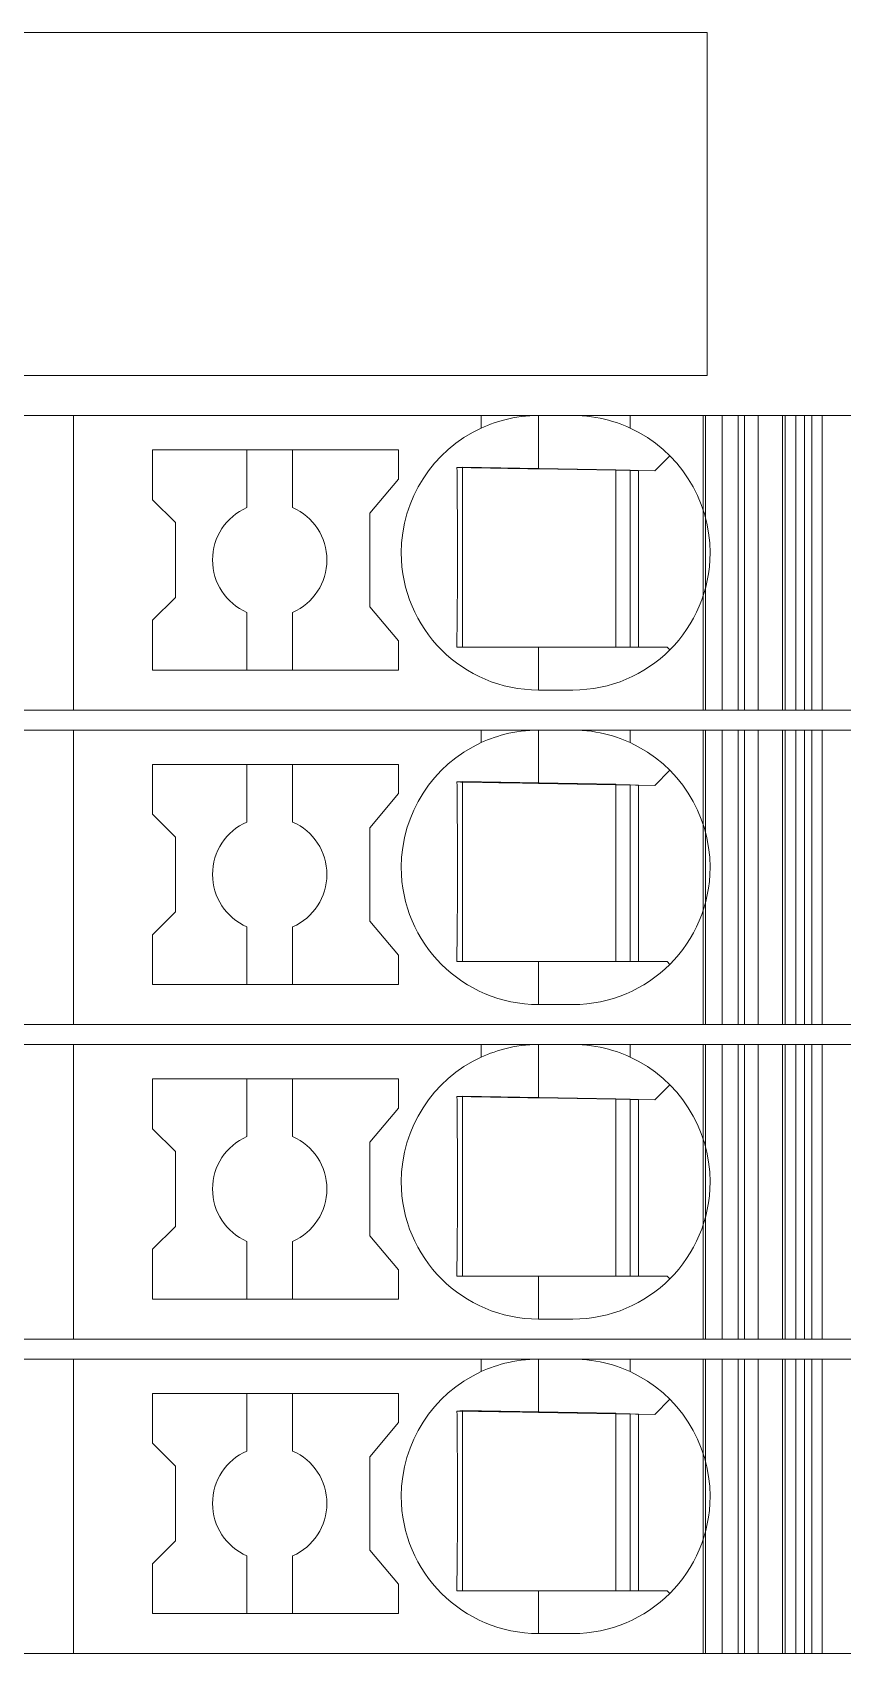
# Model space of a CAD drawing. Header units: millimetres. Extents: x 0 to 1680, y 0 to 1188.
# Drawn here: x 912.2 to 926.37, y 517.85 to 546.2 of the extents above; entities that cross this region are included whole.
import ezdxf
from ezdxf.enums import TextEntityAlignment as Align

# ---------------------------------------------------------------- set-up
doc = ezdxf.new("R2010")
doc.units = ezdxf.units.MM
for name, color, linetype, lineweight in [('EPLAN100', 7, 'Continuous', 13), ('EPLAN309', 5, 'Continuous', 5), ('EPLAN493', 5, 'Continuous', 5), ('MAIN-1', 7, 'Continuous', 5), ('MAIN-2', 7, 'Continuous', 5)]:
    doc.layers.add(name, color=color, linetype=linetype, lineweight=lineweight)
doc.styles.add('Tahoma', font='')
doc.styles.get('Tahoma').set_extended_font_data('Tahoma')

# ---------------------------------------------------------------- blocks, each defined once
blk = doc.blocks.new('EPLSYM_LibrarySPECIAL_Symbol12_Variant0_Placement8')
at = {"layer": 'EPLAN309', "lineweight": 13, "ltscale": 16}
blk.add_lwpolyline([(0, -5.15), (68.15, -5.15), (68.15, 0), (0, 0)], close=True, dxfattribs=at)
at = {"layer": 'EPLAN493', "color": 5, "style": 'Tahoma'}
blk.add_attdef('17_20450', text='', height=2.3478, dxfattribs=at).set_placement((0, -21.83478), align=Align.MIDDLE_RIGHT)
blk = doc.blocks.new('EPLSYM_LibrarySPECIAL_Symbol12_Variant0_Placement8_1')
at = {"layer": 'EPLAN309', "lineweight": 13, "ltscale": 16}
blk.add_lwpolyline([(0, -5.15), (68.15, -5.15), (68.15, 0), (0, 0)], close=True, dxfattribs=at)
at = {"layer": 'EPLAN493', "color": 5, "style": 'Tahoma'}
blk.add_attdef('17_20450', text='', height=2.3478, dxfattribs=at).set_placement((0, -21.83478), align=Align.MIDDLE_RIGHT)
blk = doc.blocks.new('EPLSYM_LibrarySPECIAL_Symbol12_Variant0_Placement8_2')
at = {"layer": 'EPLAN309', "lineweight": 13, "ltscale": 16}
blk.add_lwpolyline([(0, -5.15), (68.15, -5.15), (68.15, 0), (0, 0)], close=True, dxfattribs=at)
at = {"layer": 'EPLAN493', "color": 5, "style": 'Tahoma'}
blk.add_attdef('17_20450', text='', height=2.3478, dxfattribs=at).set_placement((0, -21.83478), align=Align.MIDDLE_RIGHT)
blk = doc.blocks.new('EPLSYM_LibrarySPECIAL_Symbol12_Variant0_Placement8_3')
at = {"layer": 'EPLAN309', "lineweight": 13, "ltscale": 16}
blk.add_lwpolyline([(0, -5.15), (68.15, -5.15), (68.15, 0), (0, 0)], close=True, dxfattribs=at)
at = {"layer": 'EPLAN493', "color": 5, "style": 'Tahoma'}
blk.add_attdef('17_20450', text='', height=2.3478, dxfattribs=at).set_placement((0, -21.83478), align=Align.MIDDLE_RIGHT)

msp = doc.modelspace()

# ---------------------------------------------------------------- linework, layer by layer
at = {"layer": 'EPLAN100', "lineweight": 0, "ltscale": 6}
msp.add_lwpolyline([(886, 540.2), (924, 540.2), (924, 546.2), (886, 546.2)], close=True, dxfattribs=at)
at = {"layer": 'MAIN-1'}
for p, q in [((912.919, 539.5), (912.2, 539.5)), ((920.05, 539.5), (912.919, 539.5)), ((912.919, 539.5), (912.919, 534.35)), ((920.05, 539.5), (921.05, 539.5)), ((920.05, 539.282), (920.05, 539.5)), ((920.102, 539.305), (920.05, 539.282)), ((920.156, 539.327), (920.102, 539.305)), ((920.213, 539.349), (920.156, 539.327)), ((920.272, 539.37), (920.213, 539.349)), ((920.333, 539.39), (920.272, 539.37)), ((920.397, 539.409), (920.333, 539.39)), ((920.463, 539.427), (920.397, 539.409)), ((920.531, 539.443), (920.463, 539.427)), ((920.601, 539.458), (920.531, 539.443)), ((920.673, 539.47), (920.601, 539.458)), ((920.746, 539.481), (920.673, 539.47)), ((920.821, 539.489), (920.746, 539.481)), ((920.897, 539.495), (920.821, 539.489)), ((920.973, 539.499), (920.897, 539.495)), ((921.05, 539.5), (920.973, 539.499)), ((921.05, 538.568), (921.05, 539.5)), ((921.05, 539.5), (921.65, 539.5)), ((921.65, 539.5), (921.732, 539.499)), ((922.65, 539.5), (921.65, 539.5)), ((921.732, 539.499), (921.814, 539.494)), ((921.814, 539.494), (921.896, 539.487)), ((921.896, 539.487), (921.975, 539.478)), ((921.975, 539.478), (922.053, 539.466)), ((922.053, 539.466), (922.13, 539.452)), ((922.13, 539.452), (922.204, 539.435)), ((922.204, 539.435), (922.275, 539.417)), ((922.275, 539.417), (922.345, 539.397)), ((922.345, 539.397), (922.411, 539.376)), ((922.411, 539.376), (922.475, 539.354)), ((922.475, 539.354), (922.536, 539.331)), ((922.536, 539.331), (922.594, 539.306)), ((922.594, 539.306), (922.65, 539.282)), ((922.65, 539.5), (925.704, 539.5)), ((922.65, 539.282), (922.65, 539.5)), ((925.832, 539.5), (925.704, 539.5)), ((925.704, 534.35), (925.704, 539.5)), ((925.832, 539.5), (926.367, 539.5)), ((925.832, 534.35), (925.832, 539.5)), ((914.3, 538.9), (914.3, 538.029)), ((914.3, 538.9), (918.6, 538.9)), ((915.95, 538.9), (915.95, 537.892)), ((916.75, 537.892), (916.75, 538.9)), ((918.6, 538.389), (918.6, 538.9)), ((923.083, 538.533), (923.347, 538.797)), ((918.1, 537.793), (918.6, 538.389)), ((919.624, 538.592), (919.625, 538.522)), ((919.685, 538.591), (919.624, 538.592)), ((919.625, 538.522), (919.625, 538.45)), ((919.625, 538.45), (919.626, 538.377)), ((919.626, 538.377), (919.627, 538.303)), ((919.746, 538.59), (919.685, 538.591)), ((919.721, 538.591), (919.721, 535.45)), ((919.809, 538.589), (919.746, 538.59)), ((919.873, 538.588), (919.809, 538.589)), ((919.937, 538.587), (919.873, 538.588)), ((920.003, 538.586), (919.937, 538.587)), ((920.071, 538.585), (920.003, 538.586)), ((920.14, 538.584), (920.071, 538.585)), ((920.21, 538.582), (920.14, 538.584)), ((920.283, 538.581), (920.21, 538.582)), ((920.358, 538.58), (920.283, 538.581)), ((920.435, 538.579), (920.358, 538.58)), ((920.514, 538.577), (920.435, 538.579)), ((920.597, 538.576), (920.514, 538.577)), ((920.682, 538.575), (920.597, 538.576)), ((920.771, 538.573), (920.682, 538.575)), ((920.862, 538.571), (920.771, 538.573)), ((920.955, 538.57), (920.862, 538.571)), ((921.05, 538.568), (920.955, 538.57)), ((921.05, 538.568), (923.083, 538.533)), ((922.4, 538.545), (922.4, 535.45)), ((922.65, 535.45), (922.65, 538.54)), ((922.8, 538.538), (922.8, 535.45)), ((919.627, 538.303), (919.628, 538.227)), ((919.628, 538.227), (919.628, 538.149)), ((919.628, 538.149), (919.629, 538.07)), ((914.7, 537.629), (914.3, 538.029)), ((919.629, 538.07), (919.63, 537.988)), ((919.63, 537.988), (919.63, 537.904)), ((919.63, 537.904), (919.631, 537.817)), ((919.631, 537.817), (919.631, 537.726)), ((914.7, 537.629), (914.7, 536.321)), ((918.1, 537.793), (918.1, 536.157)), ((919.631, 537.726), (919.632, 537.632)), ((919.632, 537.632), (919.633, 537.534)), ((919.633, 537.534), (919.633, 537.431)), ((919.633, 537.431), (919.633, 537.324)), ((919.633, 537.324), (919.633, 537.213)), ((919.633, 537.213), (919.634, 537.1)), ((919.634, 537.1), (919.633, 536.979)), ((919.633, 536.979), (919.633, 536.861)), ((919.633, 536.747), (919.632, 536.638)), ((919.633, 536.861), (919.633, 536.747)), ((919.632, 536.534), (919.631, 536.434)), ((919.631, 536.434), (919.631, 536.339)), ((919.632, 536.638), (919.632, 536.534)), ((914.7, 536.321), (914.3, 535.921)), ((918.1, 536.157), (918.6, 535.561)), ((919.629, 536.159), (919.628, 536.073)), ((919.63, 536.248), (919.629, 536.159)), ((919.631, 536.339), (919.63, 536.248)), ((914.3, 535.921), (914.3, 535.05)), ((915.95, 536.058), (915.95, 535.05)), ((916.75, 536.058), (916.75, 535.05)), ((919.626, 535.829), (919.625, 535.75)), ((919.627, 535.908), (919.626, 535.829)), ((919.628, 535.99), (919.627, 535.908)), ((919.628, 536.073), (919.628, 535.99)), ((918.6, 535.05), (918.6, 535.561)), ((919.624, 535.598), (919.623, 535.524)), ((919.625, 535.75), (919.624, 535.674)), ((919.624, 535.674), (919.624, 535.598)), ((919.623, 535.524), (919.622, 535.45)), ((919.622, 535.45), (919.683, 535.45)), ((919.683, 535.45), (919.746, 535.45)), ((919.746, 535.45), (919.809, 535.45)), ((919.809, 535.45), (919.873, 535.45)), ((919.873, 535.45), (919.939, 535.45)), ((919.939, 535.45), (920.005, 535.45)), ((920.005, 535.45), (920.074, 535.45)), ((920.074, 535.45), (920.144, 535.45)), ((920.144, 535.45), (920.215, 535.45)), ((920.215, 535.45), (920.289, 535.45)), ((920.289, 535.45), (920.364, 535.45)), ((920.364, 535.45), (920.442, 535.45)), ((920.442, 535.45), (920.522, 535.45)), ((920.522, 535.45), (920.605, 535.45)), ((920.605, 535.45), (920.69, 535.45)), ((920.69, 535.45), (920.778, 535.45)), ((920.778, 535.45), (920.867, 535.45)), ((920.867, 535.45), (920.958, 535.45)), ((920.958, 535.45), (921.05, 535.45)), ((921.05, 535.45), (923.3, 535.45)), ((921.05, 535.45), (921.05, 534.7)), ((923.347, 535.403), (923.3, 535.45)), ((918.6, 535.05), (914.3, 535.05)), ((921.65, 534.7), (921.05, 534.7)), ((912.919, 534.35), (912.2, 534.35)), ((912.919, 534.35), (925.704, 534.35)), ((924.544, 534.35), (924.544, 534.35)), ((924.65, 534.35), (924.65, 534.35)), ((925.832, 534.35), (925.704, 534.35)), ((925.832, 534.35), (926.367, 534.35)), ((912.919, 534), (912.2, 534)), ((920.05, 534), (912.919, 534)), ((912.919, 534), (912.919, 528.85)), ((920.05, 534), (921.05, 534)), ((920.05, 533.782), (920.05, 534)), ((920.213, 533.849), (920.156, 533.827)), ((920.272, 533.87), (920.213, 533.849)), ((920.333, 533.89), (920.272, 533.87)), ((920.397, 533.909), (920.333, 533.89)), ((920.463, 533.927), (920.397, 533.909)), ((920.531, 533.943), (920.463, 533.927)), ((920.601, 533.958), (920.531, 533.943)), ((920.673, 533.97), (920.601, 533.958)), ((920.746, 533.981), (920.673, 533.97)), ((920.821, 533.989), (920.746, 533.981)), ((920.897, 533.995), (920.821, 533.989)), ((920.973, 533.999), (920.897, 533.995)), ((921.05, 534), (920.973, 533.999)), ((921.05, 533.068), (921.05, 534)), ((921.05, 534), (921.65, 534)), ((921.65, 534), (921.732, 533.999)), ((922.65, 534), (921.65, 534)), ((921.732, 533.999), (921.814, 533.994)), ((921.814, 533.994), (921.896, 533.987)), ((921.896, 533.987), (921.975, 533.978)), ((921.975, 533.978), (922.053, 533.966)), ((922.053, 533.966), (922.13, 533.952)), ((922.13, 533.952), (922.204, 533.935)), ((922.204, 533.935), (922.275, 533.917)), ((922.275, 533.917), (922.345, 533.897)), ((922.345, 533.897), (922.411, 533.876)), ((922.411, 533.876), (922.475, 533.854)), ((922.475, 533.854), (922.536, 533.831)), ((922.536, 533.831), (922.594, 533.806)), ((922.65, 534), (925.704, 534)), ((922.65, 533.782), (922.65, 534)), ((925.832, 534), (925.704, 534)), ((925.704, 528.85), (925.704, 534)), ((925.832, 534), (926.367, 534)), ((925.832, 528.85), (925.832, 534)), ((920.102, 533.805), (920.05, 533.782)), ((920.156, 533.827), (920.102, 533.805)), ((922.594, 533.806), (922.65, 533.782)), ((914.3, 533.4), (914.3, 532.529)), ((914.3, 533.4), (918.6, 533.4)), ((915.95, 533.4), (915.95, 532.392)), ((916.75, 532.392), (916.75, 533.4)), ((918.6, 532.889), (918.6, 533.4)), ((923.083, 533.033), (923.347, 533.297)), ((919.624, 533.092), (919.625, 533.022)), ((919.685, 533.091), (919.624, 533.092)), ((919.625, 533.022), (919.625, 532.95)), ((919.746, 533.09), (919.685, 533.091)), ((919.721, 533.091), (919.721, 529.95)), ((919.809, 533.089), (919.746, 533.09)), ((919.873, 533.088), (919.809, 533.089)), ((919.937, 533.087), (919.873, 533.088)), ((920.003, 533.086), (919.937, 533.087)), ((920.071, 533.085), (920.003, 533.086)), ((920.14, 533.084), (920.071, 533.085)), ((920.21, 533.082), (920.14, 533.084)), ((920.283, 533.081), (920.21, 533.082)), ((920.358, 533.08), (920.283, 533.081)), ((920.435, 533.079), (920.358, 533.08)), ((920.514, 533.077), (920.435, 533.079)), ((920.597, 533.076), (920.514, 533.077)), ((920.682, 533.075), (920.597, 533.076)), ((920.771, 533.073), (920.682, 533.075)), ((920.862, 533.071), (920.771, 533.073)), ((920.955, 533.07), (920.862, 533.071)), ((921.05, 533.068), (920.955, 533.07)), ((921.05, 533.068), (923.083, 533.033)), ((922.4, 533.045), (922.4, 529.95)), ((922.65, 529.95), (922.65, 533.04)), ((922.8, 533.038), (922.8, 529.95)), ((918.1, 532.293), (918.6, 532.889)), ((919.625, 532.95), (919.626, 532.877)), ((919.626, 532.877), (919.627, 532.803)), ((919.627, 532.803), (919.628, 532.727)), ((919.628, 532.727), (919.628, 532.649)), ((914.7, 532.129), (914.3, 532.529)), ((919.628, 532.649), (919.629, 532.57)), ((919.629, 532.57), (919.63, 532.488)), ((919.63, 532.488), (919.63, 532.404)), ((918.1, 532.293), (918.1, 530.657)), ((919.63, 532.404), (919.631, 532.317)), ((919.631, 532.317), (919.631, 532.226)), ((919.631, 532.226), (919.632, 532.132)), ((919.632, 532.132), (919.633, 532.034)), ((914.7, 532.129), (914.7, 530.821)), ((919.633, 532.034), (919.633, 531.931)), ((919.633, 531.931), (919.633, 531.824)), ((919.633, 531.824), (919.633, 531.713)), ((919.633, 531.713), (919.634, 531.6)), ((919.634, 531.6), (919.633, 531.479)), ((919.633, 531.479), (919.633, 531.361)), ((919.633, 531.361), (919.633, 531.247)), ((919.632, 531.034), (919.631, 530.934)), ((919.633, 531.247), (919.632, 531.138)), ((919.632, 531.138), (919.632, 531.034)), ((914.7, 530.821), (914.3, 530.421)), ((919.63, 530.748), (919.629, 530.659)), ((919.631, 530.839), (919.63, 530.748)), ((919.631, 530.934), (919.631, 530.839)), ((915.95, 530.558), (915.95, 529.55)), ((916.75, 530.558), (916.75, 529.55)), ((918.1, 530.657), (918.6, 530.061)), ((919.628, 530.49), (919.627, 530.408)), ((919.629, 530.659), (919.628, 530.573)), ((919.628, 530.573), (919.628, 530.49)), ((914.3, 530.421), (914.3, 529.55)), ((919.625, 530.25), (919.624, 530.174)), ((919.624, 530.174), (919.624, 530.098)), ((919.626, 530.329), (919.625, 530.25)), ((919.627, 530.408), (919.626, 530.329)), ((918.6, 529.55), (918.6, 530.061)), ((919.623, 530.024), (919.622, 529.95)), ((919.622, 529.95), (919.683, 529.95)), ((919.624, 530.098), (919.623, 530.024)), ((919.683, 529.95), (919.746, 529.95)), ((919.746, 529.95), (919.809, 529.95)), ((919.809, 529.95), (919.873, 529.95)), ((919.873, 529.95), (919.939, 529.95)), ((919.939, 529.95), (920.005, 529.95)), ((920.005, 529.95), (920.074, 529.95)), ((920.074, 529.95), (920.144, 529.95)), ((920.144, 529.95), (920.215, 529.95)), ((920.215, 529.95), (920.289, 529.95)), ((920.289, 529.95), (920.364, 529.95)), ((920.364, 529.95), (920.442, 529.95)), ((920.442, 529.95), (920.522, 529.95)), ((920.522, 529.95), (920.605, 529.95)), ((920.605, 529.95), (920.69, 529.95)), ((920.69, 529.95), (920.778, 529.95)), ((920.778, 529.95), (920.867, 529.95)), ((920.867, 529.95), (920.958, 529.95)), ((920.958, 529.95), (921.05, 529.95)), ((921.05, 529.95), (923.3, 529.95)), ((921.05, 529.95), (921.05, 529.2)), ((923.347, 529.903), (923.3, 529.95)), ((918.6, 529.55), (914.3, 529.55)), ((921.65, 529.2), (921.05, 529.2)), ((912.919, 528.85), (912.2, 528.85)), ((912.919, 528.85), (925.704, 528.85)), ((924.544, 528.85), (924.544, 528.85)), ((924.65, 528.85), (924.65, 528.85)), ((925.832, 528.85), (925.704, 528.85)), ((925.832, 528.85), (926.367, 528.85)), ((912.919, 528.5), (912.2, 528.5)), ((920.05, 528.5), (912.919, 528.5)), ((912.919, 528.5), (912.919, 523.35)), ((920.05, 528.5), (921.05, 528.5)), ((920.05, 528.282), (920.05, 528.5)), ((920.601, 528.458), (920.531, 528.443)), ((920.673, 528.47), (920.601, 528.458)), ((920.746, 528.481), (920.673, 528.47)), ((920.821, 528.489), (920.746, 528.481)), ((920.897, 528.495), (920.821, 528.489)), ((920.973, 528.499), (920.897, 528.495)), ((921.05, 528.5), (920.973, 528.499)), ((921.05, 527.568), (921.05, 528.5)), ((921.05, 528.5), (921.65, 528.5)), ((921.65, 528.5), (921.732, 528.499)), ((922.65, 528.5), (921.65, 528.5)), ((921.732, 528.499), (921.814, 528.494)), ((921.814, 528.494), (921.896, 528.487)), ((921.896, 528.487), (921.975, 528.478)), ((921.975, 528.478), (922.053, 528.466)), ((922.053, 528.466), (922.13, 528.452)), ((922.13, 528.452), (922.204, 528.435)), ((922.65, 528.5), (925.704, 528.5)), ((922.65, 528.282), (922.65, 528.5)), ((925.832, 528.5), (925.704, 528.5)), ((925.704, 523.35), (925.704, 528.5)), ((925.832, 528.5), (926.367, 528.5)), ((925.832, 523.35), (925.832, 528.5)), ((920.102, 528.305), (920.05, 528.282)), ((920.156, 528.327), (920.102, 528.305)), ((920.213, 528.349), (920.156, 528.327)), ((920.272, 528.37), (920.213, 528.349)), ((920.333, 528.39), (920.272, 528.37)), ((920.397, 528.409), (920.333, 528.39)), ((920.463, 528.427), (920.397, 528.409)), ((920.531, 528.443), (920.463, 528.427)), ((922.204, 528.435), (922.275, 528.417)), ((922.275, 528.417), (922.345, 528.397)), ((922.345, 528.397), (922.411, 528.376)), ((922.411, 528.376), (922.475, 528.354)), ((922.475, 528.354), (922.536, 528.331)), ((922.536, 528.331), (922.594, 528.306)), ((922.594, 528.306), (922.65, 528.282)), ((914.3, 527.9), (914.3, 527.029)), ((914.3, 527.9), (918.6, 527.9)), ((915.95, 527.9), (915.95, 526.892)), ((916.75, 526.892), (916.75, 527.9)), ((918.6, 527.389), (918.6, 527.9)), ((923.083, 527.533), (923.347, 527.797)), ((918.1, 526.793), (918.6, 527.389)), ((919.624, 527.592), (919.625, 527.522)), ((919.685, 527.591), (919.624, 527.592)), ((919.625, 527.522), (919.625, 527.45)), ((919.625, 527.45), (919.626, 527.377)), ((919.626, 527.377), (919.627, 527.303)), ((919.746, 527.59), (919.685, 527.591)), ((919.721, 527.591), (919.721, 524.45)), ((919.809, 527.589), (919.746, 527.59)), ((919.873, 527.588), (919.809, 527.589)), ((919.937, 527.587), (919.873, 527.588)), ((920.003, 527.586), (919.937, 527.587)), ((920.071, 527.585), (920.003, 527.586)), ((920.14, 527.584), (920.071, 527.585)), ((920.21, 527.582), (920.14, 527.584)), ((920.283, 527.581), (920.21, 527.582)), ((920.358, 527.58), (920.283, 527.581)), ((920.435, 527.579), (920.358, 527.58)), ((920.514, 527.577), (920.435, 527.579)), ((920.597, 527.576), (920.514, 527.577)), ((920.682, 527.575), (920.597, 527.576)), ((920.771, 527.573), (920.682, 527.575)), ((920.862, 527.571), (920.771, 527.573)), ((920.955, 527.57), (920.862, 527.571)), ((921.05, 527.568), (920.955, 527.57)), ((921.05, 527.568), (923.083, 527.533)), ((922.4, 527.545), (922.4, 524.45)), ((922.65, 524.45), (922.65, 527.54)), ((922.8, 527.538), (922.8, 524.45)), ((914.7, 526.629), (914.3, 527.029)), ((919.627, 527.303), (919.628, 527.227)), ((919.628, 527.227), (919.628, 527.149)), ((919.628, 527.149), (919.629, 527.07)), ((919.629, 527.07), (919.63, 526.988)), ((918.1, 526.793), (918.1, 525.157)), ((919.63, 526.988), (919.63, 526.904)), ((919.63, 526.904), (919.631, 526.817)), ((919.631, 526.817), (919.631, 526.726)), ((914.7, 526.629), (914.7, 525.321)), ((919.631, 526.726), (919.632, 526.632)), ((919.632, 526.632), (919.633, 526.534)), ((919.633, 526.534), (919.633, 526.431)), ((919.633, 526.431), (919.633, 526.324)), ((919.633, 526.324), (919.633, 526.213)), ((919.633, 526.213), (919.634, 526.1)), ((919.634, 526.1), (919.633, 525.979)), ((919.633, 525.979), (919.633, 525.861)), ((919.633, 525.747), (919.632, 525.638)), ((919.632, 525.638), (919.632, 525.534)), ((919.633, 525.861), (919.633, 525.747)), ((919.631, 525.339), (919.63, 525.248)), ((919.632, 525.534), (919.631, 525.434)), ((919.631, 525.434), (919.631, 525.339)), ((914.7, 525.321), (914.3, 524.921)), ((915.95, 525.058), (915.95, 524.05)), ((916.75, 525.058), (916.75, 524.05)), ((918.1, 525.157), (918.6, 524.561)), ((919.629, 525.159), (919.628, 525.073)), ((919.628, 525.073), (919.628, 524.99)), ((919.63, 525.248), (919.629, 525.159)), ((914.3, 524.921), (914.3, 524.05)), ((919.626, 524.829), (919.625, 524.75)), ((919.627, 524.908), (919.626, 524.829)), ((919.628, 524.99), (919.627, 524.908)), ((918.6, 524.05), (918.6, 524.561)), ((919.623, 524.524), (919.622, 524.45)), ((919.624, 524.598), (919.623, 524.524)), ((919.625, 524.75), (919.624, 524.674)), ((919.624, 524.674), (919.624, 524.598)), ((919.622, 524.45), (919.683, 524.45)), ((919.683, 524.45), (919.746, 524.45)), ((919.746, 524.45), (919.809, 524.45)), ((919.809, 524.45), (919.873, 524.45)), ((919.873, 524.45), (919.939, 524.45)), ((919.939, 524.45), (920.005, 524.45)), ((920.005, 524.45), (920.074, 524.45)), ((920.074, 524.45), (920.144, 524.45)), ((920.144, 524.45), (920.215, 524.45)), ((920.215, 524.45), (920.289, 524.45)), ((920.289, 524.45), (920.364, 524.45)), ((920.364, 524.45), (920.442, 524.45)), ((920.442, 524.45), (920.522, 524.45)), ((920.522, 524.45), (920.605, 524.45)), ((920.605, 524.45), (920.69, 524.45)), ((920.69, 524.45), (920.778, 524.45)), ((920.778, 524.45), (920.867, 524.45)), ((920.867, 524.45), (920.958, 524.45)), ((920.958, 524.45), (921.05, 524.45)), ((921.05, 524.45), (923.3, 524.45)), ((921.05, 524.45), (921.05, 523.7)), ((923.347, 524.403), (923.3, 524.45)), ((918.6, 524.05), (914.3, 524.05)), ((921.65, 523.7), (921.05, 523.7)), ((912.919, 523.35), (912.2, 523.35)), ((912.919, 523.35), (925.704, 523.35)), ((924.544, 523.35), (924.544, 523.35)), ((924.65, 523.35), (924.65, 523.35)), ((925.832, 523.35), (925.704, 523.35)), ((925.832, 523.35), (926.367, 523.35)), ((912.919, 523), (912.2, 523)), ((920.05, 523), (912.919, 523)), ((912.919, 523), (912.919, 517.85)), ((920.05, 523), (921.05, 523)), ((920.05, 522.782), (920.05, 523)), ((920.102, 522.805), (920.05, 522.782)), ((920.156, 522.827), (920.102, 522.805)), ((920.213, 522.849), (920.156, 522.827)), ((920.272, 522.87), (920.213, 522.849)), ((920.333, 522.89), (920.272, 522.87)), ((920.397, 522.909), (920.333, 522.89)), ((920.463, 522.927), (920.397, 522.909)), ((920.531, 522.943), (920.463, 522.927)), ((920.601, 522.958), (920.531, 522.943)), ((920.673, 522.97), (920.601, 522.958)), ((920.746, 522.981), (920.673, 522.97)), ((920.821, 522.989), (920.746, 522.981)), ((920.897, 522.995), (920.821, 522.989)), ((920.973, 522.999), (920.897, 522.995)), ((921.05, 523), (920.973, 522.999)), ((921.05, 522.068), (921.05, 523)), ((921.05, 523), (921.65, 523)), ((921.65, 523), (921.732, 522.999)), ((922.65, 523), (921.65, 523)), ((921.732, 522.999), (921.814, 522.994)), ((921.814, 522.994), (921.896, 522.987)), ((921.896, 522.987), (921.975, 522.978)), ((921.975, 522.978), (922.053, 522.966)), ((922.053, 522.966), (922.13, 522.952)), ((922.13, 522.952), (922.204, 522.935)), ((922.204, 522.935), (922.275, 522.917)), ((922.275, 522.917), (922.345, 522.897)), ((922.345, 522.897), (922.411, 522.876)), ((922.411, 522.876), (922.475, 522.854)), ((922.475, 522.854), (922.536, 522.831)), ((922.536, 522.831), (922.594, 522.806)), ((922.594, 522.806), (922.65, 522.782)), ((922.65, 523), (925.704, 523)), ((922.65, 522.782), (922.65, 523)), ((925.832, 523), (925.704, 523)), ((925.704, 517.85), (925.704, 523)), ((925.832, 523), (926.367, 523)), ((925.832, 517.85), (925.832, 523)), ((914.3, 522.4), (914.3, 521.529)), ((914.3, 522.4), (918.6, 522.4)), ((915.95, 522.4), (915.95, 521.392)), ((916.75, 521.392), (916.75, 522.4)), ((918.6, 521.889), (918.6, 522.4)), ((923.083, 522.033), (923.347, 522.297)), ((919.624, 522.092), (919.625, 522.022)), ((919.685, 522.091), (919.624, 522.092)), ((919.625, 522.022), (919.625, 521.95)), ((919.625, 521.95), (919.626, 521.877)), ((919.746, 522.09), (919.685, 522.091)), ((919.721, 522.091), (919.721, 518.95)), ((919.809, 522.089), (919.746, 522.09)), ((919.873, 522.088), (919.809, 522.089)), ((919.937, 522.087), (919.873, 522.088)), ((920.003, 522.086), (919.937, 522.087)), ((920.071, 522.085), (920.003, 522.086)), ((920.14, 522.084), (920.071, 522.085)), ((920.21, 522.082), (920.14, 522.084)), ((920.283, 522.081), (920.21, 522.082)), ((920.358, 522.08), (920.283, 522.081)), ((920.435, 522.079), (920.358, 522.08)), ((920.514, 522.077), (920.435, 522.079)), ((920.597, 522.076), (920.514, 522.077)), ((920.682, 522.075), (920.597, 522.076)), ((920.771, 522.073), (920.682, 522.075)), ((920.862, 522.071), (920.771, 522.073)), ((920.955, 522.07), (920.862, 522.071)), ((921.05, 522.068), (920.955, 522.07)), ((921.05, 522.068), (923.083, 522.033)), ((922.4, 522.045), (922.4, 518.95)), ((922.65, 518.95), (922.65, 522.04)), ((922.8, 522.038), (922.8, 518.95)), ((918.1, 521.293), (918.6, 521.889)), ((919.626, 521.877), (919.627, 521.803)), ((919.627, 521.803), (919.628, 521.727)), ((919.628, 521.727), (919.628, 521.649)), ((919.628, 521.649), (919.629, 521.57)), ((914.7, 521.129), (914.3, 521.529)), ((919.629, 521.57), (919.63, 521.488)), ((919.63, 521.488), (919.63, 521.404)), ((919.63, 521.404), (919.631, 521.317)), ((914.7, 521.129), (914.7, 519.821)), ((918.1, 521.293), (918.1, 519.657)), ((919.631, 521.317), (919.631, 521.226)), ((919.631, 521.226), (919.632, 521.132)), ((919.632, 521.132), (919.633, 521.034)), ((919.633, 521.034), (919.633, 520.931)), ((919.633, 520.931), (919.633, 520.824)), ((919.633, 520.824), (919.633, 520.713)), ((919.633, 520.713), (919.634, 520.6)), ((919.634, 520.6), (919.633, 520.479)), ((919.633, 520.247), (919.632, 520.138)), ((919.633, 520.479), (919.633, 520.361)), ((919.633, 520.361), (919.633, 520.247)), ((919.632, 520.034), (919.631, 519.934)), ((919.632, 520.138), (919.632, 520.034)), ((914.7, 519.821), (914.3, 519.421)), ((918.1, 519.657), (918.6, 519.061)), ((919.629, 519.659), (919.628, 519.573)), ((919.63, 519.748), (919.629, 519.659)), ((919.631, 519.839), (919.63, 519.748)), ((919.631, 519.934), (919.631, 519.839)), ((914.3, 519.421), (914.3, 518.55)), ((915.95, 519.558), (915.95, 518.55)), ((916.75, 519.558), (916.75, 518.55)), ((919.627, 519.408), (919.626, 519.329)), ((919.628, 519.49), (919.627, 519.408)), ((919.628, 519.573), (919.628, 519.49)), ((919.624, 519.098), (919.623, 519.024)), ((919.625, 519.25), (919.624, 519.174)), ((919.624, 519.174), (919.624, 519.098)), ((919.626, 519.329), (919.625, 519.25)), ((918.6, 518.55), (918.6, 519.061)), ((919.623, 519.024), (919.622, 518.95)), ((919.622, 518.95), (919.683, 518.95)), ((919.683, 518.95), (919.746, 518.95)), ((919.746, 518.95), (919.809, 518.95)), ((919.809, 518.95), (919.873, 518.95)), ((919.873, 518.95), (919.939, 518.95)), ((919.939, 518.95), (920.005, 518.95)), ((920.005, 518.95), (920.074, 518.95)), ((920.074, 518.95), (920.144, 518.95)), ((920.144, 518.95), (920.215, 518.95)), ((920.215, 518.95), (920.289, 518.95)), ((920.289, 518.95), (920.364, 518.95)), ((920.364, 518.95), (920.442, 518.95)), ((920.442, 518.95), (920.522, 518.95)), ((920.522, 518.95), (920.605, 518.95)), ((920.605, 518.95), (920.69, 518.95)), ((920.69, 518.95), (920.778, 518.95)), ((920.778, 518.95), (920.867, 518.95)), ((920.867, 518.95), (920.958, 518.95)), ((920.958, 518.95), (921.05, 518.95)), ((921.05, 518.95), (923.3, 518.95)), ((921.05, 518.95), (921.05, 518.2)), ((923.347, 518.903), (923.3, 518.95)), ((918.6, 518.55), (914.3, 518.55)), ((921.65, 518.2), (921.05, 518.2)), ((912.919, 517.85), (912.2, 517.85)), ((912.919, 517.85), (925.704, 517.85)), ((924.544, 517.85), (924.544, 517.85)), ((924.65, 517.85), (924.65, 517.85)), ((925.832, 517.85), (925.704, 517.85)), ((925.832, 517.85), (926.367, 517.85))]:
    msp.add_line(p, q, dxfattribs=at)
for centre, radius, start, end in [((921.05, 537.1), 2.4, 114.6244, 180), ((921.65, 537.1), 2.4, 0, 65.3756), ((916.35, 536.975), 1, 113.5782, 180), ((916.35, 536.975), 1, 0, 66.4218), ((916.35, 536.975), 1, 180, 246.4218), ((916.35, 536.975), 1, 293.5782, 0), ((921.05, 537.1), 2.4, 180, 270), ((921.65, 537.1), 2.4, 270, 0), ((921.05, 531.6), 2.4, 114.6244, 180), ((921.65, 531.6), 2.4, 0, 65.3756), ((916.35, 531.475), 1, 113.5782, 180), ((916.35, 531.475), 1, 0, 66.4218), ((921.05, 531.6), 2.4, 180, 270), ((921.65, 531.6), 2.4, 270, 0), ((916.35, 531.475), 1, 180, 246.4218), ((916.35, 531.475), 1, 293.5782, 0), ((921.05, 526.1), 2.4, 114.6244, 180), ((921.65, 526.1), 2.4, 0, 65.3756), ((916.35, 525.975), 1, 113.5782, 180), ((916.35, 525.975), 1, 0, 66.4218), ((916.35, 525.975), 1, 180, 246.4218), ((916.35, 525.975), 1, 293.5782, 0), ((921.05, 526.1), 2.4, 180, 270), ((921.65, 526.1), 2.4, 270, 0), ((921.05, 520.6), 2.4, 114.6244, 180), ((921.65, 520.6), 2.4, 0, 65.3756), ((916.35, 520.475), 1, 113.5782, 180), ((916.35, 520.475), 1, 0, 66.4218), ((921.05, 520.6), 2.4, 180, 270), ((921.65, 520.6), 2.4, 270, 0), ((916.35, 520.475), 1, 180, 246.4218), ((916.35, 520.475), 1, 293.5782, 0)]:
    msp.add_arc(centre, radius, start, end, dxfattribs=at)
at = {"layer": 'MAIN-2'}
for p, q in [((923.931, 534.35), (923.931, 539.5)), ((923.971, 539.5), (923.971, 534.35)), ((924.262, 539.5), (924.262, 534.35)), ((924.544, 534.35), (924.544, 539.5)), ((924.65, 534.35), (924.65, 539.5)), ((924.891, 539.5), (924.891, 534.35)), ((925.316, 539.5), (925.316, 534.35)), ((925.361, 539.5), (925.361, 534.35)), ((925.363, 534.35), (925.363, 539.5)), ((925.55, 539.5), (925.55, 534.35)), ((926.008, 534.35), (926.008, 539.5)), ((919.721, 538.6), (919.624, 538.592)), ((919.721, 538.6), (919.721, 538.591)), ((922.4, 538.553), (919.721, 538.6)), ((922.4, 538.548), (922.4, 538.553)), ((922.65, 538.543), (922.4, 538.548)), ((922.4, 538.548), (922.4, 538.545)), ((922.65, 538.543), (922.65, 538.542)), ((922.8, 538.539), (922.65, 538.542)), ((922.65, 538.54), (922.65, 538.542)), ((922.8, 538.538), (922.8, 538.539)), ((922.8, 538.538), (923.083, 538.533)), ((922.8, 538.538), (922.8, 538.538)), ((922.4, 535.45), (922.4, 535.45)), ((922.65, 535.45), (922.65, 535.45)), ((923.347, 535.403), (923.347, 535.403)), ((923.931, 528.85), (923.931, 534)), ((923.971, 534), (923.971, 528.85)), ((924.262, 534), (924.262, 528.85)), ((924.544, 528.85), (924.544, 534)), ((924.65, 528.85), (924.65, 534)), ((924.891, 534), (924.891, 528.85)), ((925.316, 534), (925.316, 528.85)), ((925.361, 534), (925.361, 528.85)), ((925.363, 528.85), (925.363, 534)), ((925.55, 534), (925.55, 528.85)), ((926.008, 528.85), (926.008, 534)), ((919.721, 533.1), (919.624, 533.092)), ((919.721, 533.1), (919.721, 533.091)), ((922.4, 533.053), (919.721, 533.1)), ((922.4, 533.048), (922.4, 533.053)), ((922.65, 533.043), (922.4, 533.048)), ((922.4, 533.048), (922.4, 533.045)), ((922.65, 533.043), (922.65, 533.042)), ((922.8, 533.039), (922.65, 533.042)), ((922.65, 533.04), (922.65, 533.042)), ((922.8, 533.038), (922.8, 533.039)), ((922.8, 533.038), (923.083, 533.033)), ((922.8, 533.038), (922.8, 533.038)), ((922.4, 529.95), (922.4, 529.95)), ((922.65, 529.95), (922.65, 529.95)), ((923.347, 529.903), (923.347, 529.903)), ((923.931, 523.35), (923.931, 528.5)), ((923.971, 528.5), (923.971, 523.35)), ((924.262, 528.5), (924.262, 523.35)), ((924.544, 523.35), (924.544, 528.5)), ((924.65, 523.35), (924.65, 528.5)), ((924.891, 528.5), (924.891, 523.35)), ((925.316, 528.5), (925.316, 523.35)), ((925.361, 528.5), (925.361, 523.35)), ((925.363, 523.35), (925.363, 528.5)), ((925.55, 528.5), (925.55, 523.35)), ((926.008, 523.35), (926.008, 528.5)), ((919.721, 527.6), (919.624, 527.592)), ((919.721, 527.6), (919.721, 527.591)), ((922.4, 527.553), (919.721, 527.6)), ((922.4, 527.548), (922.4, 527.553)), ((922.65, 527.543), (922.4, 527.548)), ((922.4, 527.548), (922.4, 527.545)), ((922.65, 527.543), (922.65, 527.542)), ((922.8, 527.539), (922.65, 527.542)), ((922.65, 527.54), (922.65, 527.542)), ((922.8, 527.538), (922.8, 527.539)), ((922.8, 527.538), (923.083, 527.533)), ((922.8, 527.538), (922.8, 527.538)), ((922.4, 524.45), (922.4, 524.45)), ((922.65, 524.45), (922.65, 524.45)), ((923.347, 524.403), (923.347, 524.403)), ((923.931, 517.85), (923.931, 523)), ((923.971, 523), (923.971, 517.85)), ((924.262, 523), (924.262, 517.85)), ((924.544, 517.85), (924.544, 523)), ((924.65, 517.85), (924.65, 523)), ((924.891, 523), (924.891, 517.85)), ((925.316, 523), (925.316, 517.85)), ((925.361, 523), (925.361, 517.85)), ((925.363, 517.85), (925.363, 523)), ((925.55, 523), (925.55, 517.85)), ((926.008, 517.85), (926.008, 523)), ((919.721, 522.1), (919.624, 522.092)), ((919.721, 522.1), (919.721, 522.091)), ((922.4, 522.053), (919.721, 522.1)), ((922.4, 522.048), (922.4, 522.053)), ((922.65, 522.043), (922.4, 522.048)), ((922.4, 522.048), (922.4, 522.045)), ((922.65, 522.043), (922.65, 522.042)), ((922.8, 522.039), (922.65, 522.042)), ((922.65, 522.04), (922.65, 522.042)), ((922.8, 522.038), (922.8, 522.039)), ((922.8, 522.038), (923.083, 522.033)), ((922.8, 522.038), (922.8, 522.038)), ((922.4, 518.95), (922.4, 518.95)), ((922.65, 518.95), (922.65, 518.95)), ((923.347, 518.903), (923.347, 518.903))]:
    msp.add_line(p, q, dxfattribs=at)

# ---------------------------------------------------------------- block references
for name, p in [('EPLSYM_LibrarySPECIAL_Symbol12_Variant0_Placement8', (873, 539.5)), ('EPLSYM_LibrarySPECIAL_Symbol12_Variant0_Placement8_1', (873, 534)), ('EPLSYM_LibrarySPECIAL_Symbol12_Variant0_Placement8_2', (873, 528.5)), ('EPLSYM_LibrarySPECIAL_Symbol12_Variant0_Placement8_3', (873, 523))]:
    msp.add_blockref(name, p)

doc.saveas('drawing.dxf')
